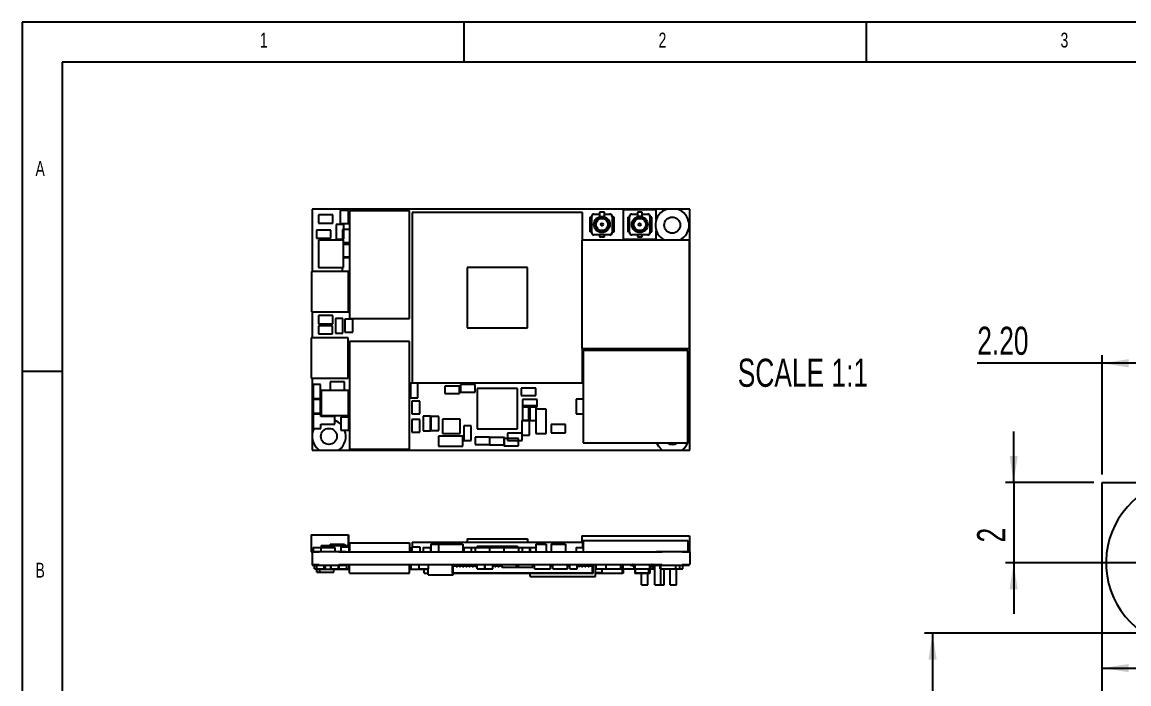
# Model space of a CAD drawing. Extents: x 5 to 415, y 3 to 292.
# Drawn here: x 5 to 142.7, y 209.6 to 292 of the extents above; entities that cross this region are included whole.
import ezdxf
from ezdxf.enums import TextEntityAlignment as Align

# ---------------------------------------------------------------- set-up
doc = ezdxf.new("R2010")
doc.units = 0
doc.layers.get('0').update_dxf_attribs({"linetype": 'CONTINUOUS'})
doc.dimstyles.new('SLDDIMSTYLE0', dxfattribs={"dimtxt": 3.5, "dimasz": 3.302, "dimexe": 0, "dimexo": 0.0625, "dimgap": 0.875, "dimtad": 1, "dimlfac": 0.2, "dimrnd": 1e-09, "dimzin": 4, "dimsah": 1, "dimcen": 0.09, "dimazin": 3, "dimtol": 1, "dimtp": 0.025, "dimtm": 0.025, "dimtfac": 1, "dimtofl": 0, "dimtmove": 0, "dimatfit": 3})
doc.dimstyles.new('SLDDIMSTYLE3', dxfattribs={"dimtxt": 3.5, "dimasz": 3.302, "dimexe": 0, "dimexo": 0.0625, "dimgap": 0.875, "dimtad": 1, "dimlfac": 0.2, "dimrnd": 1e-09, "dimzin": 12, "dimsah": 1, "dimcen": 0.09, "dimazin": 3, "dimtfac": 1, "dimtofl": 0, "dimtmove": 0, "dimatfit": 3})
doc.dimstyles.new('SLDDIMSTYLE4', dxfattribs={"dimtxt": 3.5, "dimasz": 3.302, "dimexe": 0, "dimexo": 0.0625, "dimgap": 0.875, "dimtad": 1, "dimlfac": 0.2, "dimrnd": 1e-09, "dimzin": 4, "dimsah": 1, "dimcen": 0.09, "dimazin": 3, "dimtfac": 1, "dimtofl": 0, "dimtmove": 0, "dimatfit": 3})
doc.dimstyles.new('SLDDIMSTYLE5', dxfattribs={"dimtxt": 3.5, "dimasz": 3.302, "dimexe": 0, "dimexo": 0.0625, "dimgap": 0.875, "dimtad": 1, "dimlfac": 0.2, "dimrnd": 1e-09, "dimzin": 12, "dimsah": 1, "dimcen": 0.09, "dimazin": 3, "dimtfac": 1, "dimtmove": 0, "dimatfit": 3})

# ---------------------------------------------------------------- blocks, each defined once
blk = doc.blocks.new('_D')
at = {"color": 7, "linetype": 'CONTINUOUS'}
for p, q in [((180.07, 215.93), (117.25, 215.93)), ((118.25, 215.93), (118.25, 108.43)), ((198.78, 108.43), (117.25, 108.43))]:
    blk.add_line(p, q, dxfattribs=at)
for points in [[(118.25, 215.93), (117.74, 212.63), (118.76, 212.63)], [(118.25, 108.43), (118.76, 111.74), (117.74, 111.74)]]:
    blk.add_solid(points, dxfattribs=at)
at = {"color": 7, "linetype": 'CONTINUOUS', "width": 0.7}
for s, height, p in [('0.025', 1.75, (115.53, 166.02, 0.5)), ('0.025', 1.75, (117.79, 166.02, 0.5)), ('+', 1.75, (115.53, 164.61, 0.5)), ('-', 1.75, (117.79, 164.93, 0.5)), ('21.500', 3.5, (118.25, 149.09, 0.5))]:
    blk.add_text(s, height=height, rotation=90, dxfattribs=at).set_placement(p, align=Align.BOTTOM_LEFT)
blk = doc.blocks.new('_D_5')
at = {"color": 7, "linetype": 'CONTINUOUS'}
blk.add_line((139.33, 211.57), (374.33, 211.57), dxfattribs=at)
for points in [[(139.33, 211.57), (142.63, 211.07), (142.63, 212.08)], [(374.33, 211.57), (371.03, 212.08), (371.03, 211.07)]]:
    blk.add_solid(points, dxfattribs=at)
at = {"color": 7, "linetype": 'CONTINUOUS', "width": 0.7}
blk.add_text('47', height=3.5, dxfattribs=at).set_placement((257.67, 211.57, 185.32), align=Align.BOTTOM_LEFT)
blk = doc.blocks.new('_D_7')
at = {"color": 7, "linetype": 'CONTINUOUS'}
for p, q in [((139.33, 249.53), (123.81, 249.53)), ((139.33, 235.68), (139.33, 250.53)), ((150.33, 249.53), (139.33, 249.53)), ((150.33, 225.68), (150.33, 250.53))]:
    blk.add_line(p, q, dxfattribs=at)
for points in [[(139.33, 249.53), (142.63, 249.02), (142.63, 250.04)], [(150.33, 249.53), (147.03, 250.04), (147.03, 249.02)]]:
    blk.add_solid(points, dxfattribs=at)
at = {"color": 7, "linetype": 'CONTINUOUS', "width": 0.7}
blk.add_text('2.20', height=3.5, dxfattribs=at).set_placement((123.81, 249.53, 186.32), align=Align.BOTTOM_LEFT)
blk = doc.blocks.new('_D_8')
at = {"color": 7, "linetype": 'CONTINUOUS'}
for p, q in [((128.34, 234.68), (128.34, 241.03)), ((138.33, 234.68), (127.34, 234.68)), ((128.34, 234.68), (128.34, 224.68)), ((149.33, 224.68), (127.34, 224.68)), ((128.34, 224.68), (128.34, 218.33))]:
    blk.add_line(p, q, dxfattribs=at)
for points in [[(128.34, 234.68), (128.84, 237.99), (127.83, 237.99)], [(128.34, 224.68), (127.83, 221.38), (128.84, 221.38)]]:
    blk.add_solid(points, dxfattribs=at)
at = {"color": 7, "linetype": 'CONTINUOUS', "width": 0.7}
blk.add_text('2', height=3.5, rotation=90, dxfattribs=at).set_placement((128.34, 227.22, 186.32), align=Align.BOTTOM_LEFT)

msp = doc.modelspace()

# ---------------------------------------------------------------- linework, layer by layer
at = {"color": 7, "linetype": 'CONTINUOUS'}
for p, q in [((415, 292), (5, 292)), ((5, 292), (5, 5)), ((60, 287), (60, 292)), ((110, 292), (110, 287)), ((410, 287), (10, 287)), ((10, 287), (10, 10)), ((41.065, 268.723), (41.065, 260.942)), ((85.225, 268.723), (41.065, 268.723)), ((45.579, 268.529), (44.579, 268.529)), ((44.579, 268.529), (44.579, 266.929)), ((45.579, 266.929), (45.579, 268.529)), ((45.705, 268.506), (45.705, 255.106)), ((53.205, 268.506), (45.705, 268.506)), ((53.205, 255.106), (53.205, 268.506)), ((83.881, 268.625), (79.781, 268.625)), ((79.781, 268.625), (79.781, 264.975)), ((83.881, 267.41), (83.881, 268.625)), ((86.506, 268.723), (85.225, 268.723)), ((88.065, 268.723), (86.506, 268.723)), ((88.065, 238.723), (88.065, 268.723)), ((41.871, 267.989), (41.871, 266.973)), ((43.649, 267.989), (41.871, 267.989)), ((43.649, 266.973), (43.649, 267.989)), ((53.496, 268.314), (53.496, 247.096)), ((74.714, 268.314), (53.496, 268.314)), ((74.714, 264.845), (74.714, 268.314)), ((75.624, 267.707), (75.624, 265.907)), ((75.624, 267.707), (75.824, 267.707)), ((75.824, 265.807), (75.824, 267.807)), ((75.854, 267.807), (75.824, 267.807)), ((75.854, 265.807), (75.854, 267.807)), ((76.124, 268.107), (76.824, 268.107)), ((76.124, 268.077), (76.124, 268.107)), ((76.824, 268.357), (76.824, 267.761)), ((77.424, 268.357), (76.824, 268.357)), ((77.424, 267.761), (77.424, 268.357)), ((77.424, 268.107), (78.124, 268.107)), ((78.124, 268.077), (78.124, 268.107)), ((78.394, 267.807), (78.394, 265.807)), ((78.394, 267.807), (78.424, 267.807)), ((78.424, 267.807), (78.424, 265.807)), ((78.624, 267.707), (78.424, 267.707)), ((78.624, 265.907), (78.624, 267.707)), ((80.331, 267.7), (80.331, 265.9)), ((80.331, 267.7), (80.531, 267.7)), ((80.531, 265.8), (80.531, 267.8)), ((80.561, 267.8), (80.531, 267.8)), ((80.561, 265.8), (80.561, 267.8)), ((80.831, 268.1), (81.531, 268.1)), ((80.831, 268.07), (80.831, 268.1)), ((81.531, 268.35), (81.531, 267.754)), ((82.131, 268.35), (81.531, 268.35)), ((82.131, 267.754), (82.131, 268.35)), ((82.131, 268.1), (82.831, 268.1)), ((82.831, 268.07), (82.831, 268.1)), ((83.101, 267.8), (83.101, 265.8)), ((83.101, 267.8), (83.131, 267.8)), ((83.131, 267.8), (83.131, 265.8)), ((83.331, 267.7), (83.131, 267.7)), ((83.331, 265.9), (83.331, 267.7)), ((43.384, 266.113), (41.606, 266.113)), ((41.606, 266.113), (41.606, 265.097)), ((41.871, 266.973), (43.649, 266.973)), ((43.384, 265.097), (43.384, 266.113)), ((45.006, 266.805), (44.076, 266.805)), ((44.076, 266.805), (44.076, 264.975)), ((44.579, 266.929), (45.579, 266.929)), ((45.705, 266.198), (44.846, 266.198)), ((44.846, 266.198), (44.846, 264.866)), ((45.006, 264.975), (45.006, 266.805)), ((75.824, 265.907), (75.624, 265.907)), ((75.854, 265.807), (75.824, 265.807)), ((78.424, 265.807), (78.394, 265.807)), ((78.424, 265.907), (78.624, 265.907)), ((80.531, 265.9), (80.331, 265.9)), ((80.561, 265.8), (80.531, 265.8)), ((83.131, 265.8), (83.101, 265.8)), ((83.131, 265.9), (83.331, 265.9)), ((83.881, 264.975), (83.881, 266.035)), ((41.606, 265.097), (43.384, 265.097)), ((44.959, 264.866), (41.859, 264.866)), ((41.859, 264.866), (41.859, 261.456)), ((44.076, 264.975), (45.006, 264.975)), ((44.959, 261.456), (44.959, 264.866)), ((45.705, 264.521), (44.959, 264.521)), ((44.959, 264.368), (45.705, 264.368)), ((74.62, 264.845), (74.62, 251.345)), ((88.02, 264.845), (74.62, 264.845)), ((78.124, 265.537), (76.124, 265.537)), ((76.124, 265.537), (76.124, 265.507)), ((78.124, 265.507), (76.124, 265.507)), ((76.824, 265.507), (76.824, 265.257)), ((76.824, 265.257), (77.424, 265.257)), ((77.424, 265.257), (77.424, 265.507)), ((78.124, 265.537), (78.124, 265.507)), ((79.781, 264.975), (83.881, 264.975)), ((82.831, 265.53), (80.831, 265.53)), ((80.831, 265.53), (80.831, 265.5)), ((82.831, 265.5), (80.831, 265.5)), ((81.531, 265.5), (81.531, 265.25)), ((81.531, 265.25), (82.131, 265.25)), ((82.131, 265.25), (82.131, 265.5)), ((82.831, 265.53), (82.831, 265.5)), ((88.02, 251.345), (88.02, 264.845)), ((45.705, 262.756), (44.959, 262.756)), ((44.959, 262.691), (45.705, 262.691)), ((41.012, 260.942), (41.012, 255.942)), ((45.612, 260.942), (41.012, 260.942)), ((41.859, 261.456), (44.959, 261.456)), ((44.83, 261.456), (44.83, 260.942)), ((45.612, 255.942), (45.612, 260.942)), ((45.612, 260.926), (45.705, 260.926)), ((60.355, 261.455), (60.355, 253.955)), ((67.855, 261.455), (60.355, 261.455)), ((67.855, 253.955), (67.855, 261.455)), ((41.012, 255.942), (45.612, 255.942)), ((41.065, 255.942), (41.065, 252.686)), ((41.851, 255.454), (41.851, 254.438)), ((43.629, 255.454), (41.851, 255.454)), ((43.629, 254.438), (43.629, 255.454)), ((44.9, 255.093), (43.97, 255.093)), ((43.97, 255.093), (43.97, 253.263)), ((44.9, 253.263), (44.9, 255.093)), ((45.124, 255.001), (45.124, 253.401)), ((46.124, 255.001), (45.124, 255.001)), ((45.705, 255.106), (53.205, 255.106)), ((46.124, 253.401), (46.124, 255.001)), ((41.847, 254.208), (41.847, 253.192)), ((43.625, 254.208), (41.847, 254.208)), ((41.851, 254.438), (43.629, 254.438)), ((43.625, 253.192), (43.625, 254.208)), ((45.124, 253.401), (46.124, 253.401)), ((60.355, 253.955), (67.855, 253.955)), ((40.963, 252.686), (40.963, 247.686)), ((45.563, 252.686), (40.963, 252.686)), ((41.847, 253.192), (43.625, 253.192)), ((43.97, 253.263), (44.9, 253.263)), ((45.563, 247.686), (45.563, 252.686)), ((53.205, 252.25), (45.705, 252.25)), ((45.705, 252.25), (45.705, 238.85)), ((53.205, 238.85), (53.205, 252.25)), ((74.62, 251.345), (88.02, 251.345)), ((74.714, 247.096), (74.714, 251.345)), ((74.799, 251.127), (74.799, 239.627)), ((87.799, 251.127), (74.799, 251.127)), ((87.799, 239.627), (87.799, 251.127)), ((10, 248.5), (5, 248.5)), ((40.963, 247.686), (45.563, 247.686)), ((41.065, 247.686), (41.065, 240.423)), ((41.2, 246.882), (41.2, 245.052)), ((42.13, 246.882), (41.2, 246.882)), ((42.13, 245.052), (42.13, 246.882)), ((45.115, 247.206), (43.337, 247.206)), ((43.337, 247.206), (43.337, 246.19)), ((45.115, 246.19), (45.115, 247.206)), ((54.222, 247.034), (53.292, 247.034)), ((53.292, 247.034), (53.292, 245.204)), ((53.496, 247.096), (74.714, 247.096)), ((54.222, 245.204), (54.222, 247.034)), ((59.418, 246.689), (57.588, 246.689)), ((57.588, 246.689), (57.588, 245.759)), ((59.418, 245.759), (59.418, 246.689)), ((59.512, 246.879), (59.512, 245.949)), ((61.342, 246.879), (59.512, 246.879)), ((61.342, 245.949), (61.342, 246.879)), ((67.087, 246.442), (67.087, 245.512)), ((68.917, 246.442), (67.087, 246.442)), ((68.917, 245.512), (68.917, 246.442)), ((41.194, 245.082), (41.194, 243.252)), ((42.124, 245.082), (41.194, 245.082)), ((41.2, 245.052), (42.13, 245.052)), ((42.124, 243.252), (42.124, 245.082)), ((45.596, 246.127), (42.196, 246.127)), ((42.196, 246.127), (42.196, 243.027)), ((43.337, 246.19), (45.115, 246.19)), ((45.596, 243.027), (45.596, 246.127)), ((53.292, 245.204), (54.222, 245.204)), ((57.588, 245.759), (59.418, 245.759)), ((59.512, 245.949), (61.342, 245.949)), ((66.607, 246.379), (61.607, 246.379)), ((61.607, 246.379), (61.607, 241.379)), ((66.607, 241.379), (66.607, 246.379)), ((67.087, 245.512), (68.917, 245.512)), ((53.458, 244.829), (53.458, 243.229)), ((54.458, 244.829), (53.458, 244.829)), ((54.458, 243.229), (54.458, 244.829)), ((67.249, 244.243), (67.249, 242.413)), ((68.179, 244.243), (67.249, 244.243)), ((69.085, 245.014), (67.255, 245.014)), ((67.255, 245.014), (67.255, 244.084)), ((67.255, 244.084), (69.085, 244.084)), ((67.995, 244.246), (67.995, 242.416)), ((68.925, 244.246), (67.995, 244.246)), ((68.179, 242.413), (68.179, 244.243)), ((68.904, 243.824), (68.904, 240.776)), ((70.174, 243.824), (68.904, 243.824)), ((68.925, 243.824), (68.925, 244.246)), ((69.085, 244.084), (69.085, 245.014)), ((70.174, 240.776), (70.174, 243.824)), ((73.905, 245.043), (73.905, 243.213)), ((74.799, 245.043), (73.905, 245.043)), ((41.194, 243.252), (42.124, 243.252)), ((42.136, 243.255), (41.206, 243.255)), ((41.206, 243.255), (41.206, 241.425)), ((42.136, 242.89), (42.136, 243.255)), ((43.903, 242.89), (42.136, 242.89)), ((42.196, 243.027), (45.596, 243.027)), ((43.903, 241.96), (43.903, 242.89)), ((44.655, 242.812), (44.655, 241.212)), ((45.655, 242.812), (44.655, 242.812)), ((45.655, 241.212), (45.655, 242.812)), ((53.458, 243.229), (54.458, 243.229)), ((53.46, 242.53), (53.46, 240.93)), ((54.46, 242.53), (53.46, 242.53)), ((54.46, 240.93), (54.46, 242.53)), ((54.882, 242.935), (54.882, 241.105)), ((55.812, 242.935), (54.882, 242.935)), ((55.812, 241.105), (55.812, 242.935)), ((56.854, 242.916), (55.838, 242.916)), ((55.838, 242.916), (55.838, 241.138)), ((56.854, 241.138), (56.854, 242.916)), ((57.284, 242.578), (57.284, 240.778)), ((59.484, 242.578), (57.284, 242.578)), ((59.484, 240.778), (59.484, 242.578)), ((68.093, 242.391), (67.163, 242.391)), ((67.163, 242.391), (67.163, 240.561)), ((67.249, 242.413), (68.179, 242.413)), ((67.995, 242.416), (68.904, 242.416)), ((68.093, 240.561), (68.093, 242.391)), ((73.905, 243.213), (74.799, 243.213)), ((41.206, 241.425), (42.136, 241.425)), ((42.136, 241.96), (43.903, 241.96)), ((42.136, 241.425), (42.136, 241.96)), ((44.655, 241.212), (45.655, 241.212)), ((53.46, 240.93), (54.46, 240.93)), ((54.882, 241.105), (55.812, 241.105)), ((55.838, 241.138), (56.854, 241.138)), ((60.867, 241.756), (59.937, 241.756)), ((59.937, 241.756), (59.937, 239.926)), ((60.867, 239.926), (60.867, 241.756)), ((61.607, 241.379), (66.607, 241.379)), ((70.795, 241.892), (70.795, 240.876)), ((72.573, 241.892), (70.795, 241.892)), ((72.573, 240.876), (72.573, 241.892)), ((41.065, 240.423), (41.065, 238.723)), ((59.835, 240.457), (56.787, 240.457)), ((56.787, 240.457), (56.787, 239.187)), ((57.284, 240.778), (59.484, 240.778)), ((59.835, 239.187), (59.835, 240.457)), ((59.937, 239.926), (60.867, 239.926)), ((63.194, 240.338), (61.364, 240.338)), ((61.364, 240.338), (61.364, 239.408)), ((64.982, 240.293), (63.152, 240.293)), ((63.152, 240.293), (63.152, 239.363)), ((63.194, 239.408), (63.194, 240.338)), ((64.931, 240.166), (64.931, 239.236)), ((66.761, 240.166), (64.931, 240.166)), ((64.982, 239.363), (64.982, 240.293)), ((67.198, 240.835), (65.368, 240.835)), ((65.368, 240.835), (65.368, 239.905)), ((65.368, 239.905), (67.198, 239.905)), ((66.761, 239.236), (66.761, 240.166)), ((67.163, 240.561), (68.093, 240.561)), ((67.198, 239.905), (67.198, 240.835)), ((68.904, 240.776), (70.174, 240.776)), ((70.795, 240.876), (72.573, 240.876)), ((74.799, 239.627), (87.799, 239.627)), ((41.065, 238.723), (41.932, 238.723)), ((41.932, 238.723), (44.398, 238.723)), ((44.398, 238.723), (84.632, 238.723)), ((45.705, 238.85), (53.205, 238.85)), ((56.787, 239.187), (59.835, 239.187)), ((61.364, 239.408), (63.194, 239.408)), ((63.152, 239.363), (64.982, 239.363)), ((64.931, 239.236), (66.761, 239.236)), ((84.632, 238.723), (87.098, 238.723)), ((87.098, 238.723), (88.065, 238.723)), ((139.329, 84.683), (139.329, 234.683)), ((139.329, 234.683), (147.128, 234.683)), ((40.963, 228.153), (45.563, 228.153)), ((40.963, 228.153), (40.963, 226.053)), ((45.563, 228.153), (45.563, 226.853)), ((45.563, 228.153), (45.612, 228.153)), ((45.612, 228.153), (45.612, 226.653)), ((45.705, 227.153), (53.205, 227.153)), ((45.705, 227.153), (45.705, 226.053)), ((53.205, 227.153), (53.205, 226.053)), ((53.496, 227.253), (53.496, 226.653)), ((53.496, 227.253), (74.714, 227.253)), ((60.355, 227.653), (60.355, 227.253)), ((60.355, 227.653), (67.855, 227.653)), ((67.855, 227.653), (67.855, 227.253)), ((74.62, 228.053), (74.62, 227.253)), ((74.62, 228.053), (88.02, 228.053)), ((74.714, 227.253), (74.714, 226.603)), ((74.799, 227.453), (74.799, 226.053)), ((74.799, 227.453), (87.799, 227.453)), ((87.799, 227.453), (87.799, 226.103)), ((88.02, 228.053), (88.02, 226.053)), ((40.963, 226.053), (41.065, 226.053)), ((41.065, 226.103), (41.065, 226.053)), ((41.065, 226.103), (41.932, 226.103)), ((41.065, 226.053), (41.932, 226.053)), ((41.065, 226.053), (41.065, 224.478)), ((41.194, 226.603), (41.206, 226.603)), ((41.194, 226.603), (41.194, 226.103)), ((41.206, 226.603), (41.206, 226.103)), ((41.206, 226.603), (42.136, 226.603)), ((41.932, 226.053), (41.932, 226.103)), ((41.932, 226.103), (44.398, 226.103)), ((42.136, 226.603), (42.136, 226.103)), ((42.136, 226.603), (43.903, 226.603)), ((42.196, 226.853), (42.196, 226.603)), ((42.196, 226.853), (45.596, 226.853)), ((43.337, 227.003), (43.337, 226.853)), ((43.337, 227.003), (45.115, 227.003)), ((43.903, 226.603), (43.903, 226.103)), ((44.398, 226.053), (44.398, 226.103)), ((44.398, 226.103), (45.265, 226.103)), ((44.398, 226.053), (84.632, 226.053)), ((44.655, 226.653), (45.655, 226.653)), ((44.655, 226.653), (44.655, 226.103)), ((45.115, 227.003), (45.115, 226.853)), ((45.265, 226.053), (45.265, 226.103)), ((45.596, 226.853), (45.596, 226.653)), ((45.655, 226.653), (45.705, 226.653)), ((45.655, 226.653), (45.655, 226.053)), ((53.292, 226.603), (53.292, 226.053)), ((53.292, 226.603), (53.458, 226.603)), ((53.458, 226.653), (53.46, 226.653)), ((53.458, 226.653), (53.458, 226.053)), ((53.46, 226.653), (53.46, 226.053)), ((53.46, 226.653), (54.46, 226.653)), ((54.46, 226.653), (54.46, 226.053)), ((54.882, 226.603), (55.812, 226.603)), ((54.882, 226.603), (54.882, 226.053)), ((55.812, 226.603), (55.812, 226.053)), ((55.838, 227.003), (56.787, 227.003)), ((55.838, 227.003), (55.838, 226.053)), ((56.787, 227.003), (56.787, 226.053)), ((56.787, 227.003), (59.835, 227.003)), ((57.284, 227.053), (59.484, 227.053)), ((57.284, 227.053), (57.284, 227.003)), ((59.484, 227.053), (59.484, 227.003)), ((59.835, 227.003), (59.835, 226.053)), ((59.835, 226.603), (59.937, 226.603)), ((59.937, 226.603), (60.867, 226.603)), ((59.937, 226.603), (59.937, 226.053)), ((60.867, 226.603), (61.342, 226.603)), ((60.867, 226.603), (60.867, 226.053)), ((61.342, 226.603), (61.342, 226.053)), ((61.364, 226.603), (61.364, 226.053)), ((61.364, 226.603), (63.152, 226.603)), ((61.607, 226.773), (61.607, 226.603)), ((61.607, 226.773), (66.607, 226.773)), ((63.152, 226.603), (63.152, 226.053)), ((63.152, 226.603), (64.931, 226.603)), ((64.931, 226.603), (66.761, 226.603)), ((64.931, 226.603), (64.931, 226.053)), ((66.607, 226.773), (66.607, 226.603)), ((66.761, 226.603), (66.761, 226.053)), ((66.761, 226.603), (67.198, 226.603)), ((67.198, 226.603), (68.093, 226.603)), ((67.198, 226.603), (67.198, 226.053)), ((68.093, 226.603), (68.093, 226.053)), ((68.093, 226.603), (68.179, 226.603)), ((68.179, 226.603), (68.179, 226.053)), ((68.179, 226.603), (68.904, 226.603)), ((68.904, 227.003), (70.174, 227.003)), ((68.904, 227.003), (68.904, 226.053)), ((70.174, 227.003), (70.174, 226.053)), ((70.795, 227.003), (72.573, 227.003)), ((70.795, 227.003), (70.795, 226.053)), ((72.573, 227.003), (72.573, 226.053)), ((73.905, 226.603), (73.905, 226.053)), ((73.905, 226.603), (74.799, 226.603)), ((83.922, 226.103), (84.632, 226.103)), ((84.632, 226.053), (84.632, 226.103)), ((84.632, 226.103), (87.098, 226.103)), ((87.098, 226.053), (87.098, 226.103)), ((87.098, 226.103), (87.965, 226.103)), ((87.098, 226.053), (88.065, 226.053)), ((87.965, 226.053), (87.965, 226.103)), ((88.065, 226.053), (88.065, 224.478)), ((41.065, 224.478), (41.065, 224.403)), ((41.065, 224.478), (41.932, 224.478)), ((41.065, 224.403), (41.932, 224.403)), ((41.365, 223.928), (41.365, 224.403)), ((41.64, 223.528), (41.64, 224.403)), ((41.647, 223.928), (41.647, 224.403)), ((41.932, 224.403), (41.932, 224.478)), ((41.932, 224.403), (44.398, 224.403)), ((42.577, 223.928), (42.577, 224.403)), ((42.748, 223.878), (42.748, 224.403)), ((43.4, 223.928), (43.4, 224.403)), ((43.417, 223.928), (43.417, 224.403)), ((43.422, 223.928), (43.422, 224.403)), ((44.352, 223.928), (44.352, 224.403)), ((44.398, 224.403), (44.398, 224.478)), ((44.398, 224.478), (84.632, 224.478)), ((44.398, 224.403), (45.265, 224.403)), ((44.454, 223.928), (44.454, 224.403)), ((45.265, 224.403), (45.265, 224.478)), ((45.384, 223.928), (45.384, 224.478)), ((45.68, 223.928), (45.68, 224.478)), ((45.705, 223.378), (45.705, 224.478)), ((53.205, 223.378), (53.205, 224.478)), ((53.221, 223.878), (53.221, 224.478)), ((53.254, 223.878), (53.254, 224.478)), ((53.396, 223.878), (53.396, 224.478)), ((54.396, 223.878), (54.396, 224.478)), ((55.534, 223.928), (55.534, 224.478)), ((58.505, 224.428), (58.505, 223.388)), ((58.505, 224.428), (58.525, 224.428)), ((58.525, 224.328), (58.525, 224.428)), ((58.525, 224.428), (58.99, 224.428)), ((58.619, 224.428), (58.619, 224.478)), ((58.99, 224.378), (58.99, 224.478)), ((59.14, 224.478), (59.14, 224.378)), ((59.14, 224.428), (59.39, 224.428)), ((59.348, 224.428), (59.348, 224.478)), ((59.39, 224.378), (59.39, 224.478)), ((59.54, 224.478), (59.54, 224.378)), ((59.54, 224.428), (59.79, 224.428)), ((59.79, 224.378), (59.79, 224.478)), ((59.94, 224.478), (59.94, 224.378)), ((59.94, 224.428), (60.19, 224.428)), ((60.19, 224.378), (60.19, 224.478)), ((60.34, 224.478), (60.34, 224.378)), ((60.34, 224.428), (60.59, 224.428)), ((60.59, 224.378), (60.59, 224.478)), ((60.74, 224.478), (60.74, 224.378)), ((60.74, 224.428), (60.99, 224.428)), ((60.99, 224.378), (60.99, 224.478)), ((61.14, 224.478), (61.14, 224.378)), ((61.14, 224.428), (61.39, 224.428)), ((61.178, 224.428), (61.178, 224.478)), ((61.39, 224.378), (61.39, 224.478)), ((61.54, 224.478), (61.54, 224.378)), ((61.54, 224.428), (61.616, 224.428)), ((61.616, 223.928), (61.616, 224.478)), ((62.546, 223.928), (62.546, 224.478)), ((62.546, 224.428), (62.59, 224.428)), ((62.59, 224.378), (62.59, 224.478)), ((62.603, 223.928), (62.603, 224.478)), ((63.533, 223.928), (63.533, 224.478)), ((63.54, 224.478), (63.54, 224.378)), ((63.54, 224.428), (63.79, 224.428)), ((63.79, 224.378), (63.79, 224.478)), ((63.94, 224.478), (63.94, 224.378)), ((63.94, 224.428), (64.19, 224.428)), ((64.19, 224.378), (64.19, 224.478)), ((64.34, 224.478), (64.34, 224.378)), ((64.34, 224.428), (64.59, 224.428)), ((64.471, 224.428), (64.471, 224.478)), ((64.59, 224.378), (64.59, 224.478)), ((64.725, 224.128), (64.725, 224.478)), ((66.503, 224.128), (66.503, 224.478)), ((66.733, 224.128), (66.733, 224.478)), ((68.511, 224.128), (68.511, 224.478)), ((68.511, 224.428), (68.59, 224.428)), ((68.59, 224.378), (68.59, 224.478)), ((68.732, 223.928), (68.732, 224.478)), ((70.732, 223.928), (70.732, 224.478)), ((70.74, 224.478), (70.74, 224.378)), ((70.74, 224.428), (70.99, 224.428)), ((70.99, 224.378), (70.99, 224.478)), ((71.006, 223.928), (71.006, 224.478)), ((72.836, 223.928), (72.836, 224.478)), ((72.836, 224.428), (72.99, 224.428)), ((72.99, 224.378), (72.99, 224.478)), ((73.112, 223.928), (73.112, 224.478)), ((74.042, 223.928), (74.042, 224.478)), ((74.042, 224.428), (74.19, 224.428)), ((74.19, 224.378), (74.19, 224.478)), ((74.34, 224.478), (74.34, 224.378)), ((74.34, 224.428), (74.59, 224.428)), ((74.59, 224.378), (74.59, 224.478)), ((74.74, 224.478), (74.74, 224.378)), ((74.74, 224.428), (74.99, 224.428)), ((74.99, 224.378), (74.99, 224.478)), ((75.14, 224.478), (75.14, 224.378)), ((75.14, 224.428), (75.39, 224.428)), ((75.39, 224.378), (75.39, 224.478)), ((75.54, 224.478), (75.54, 224.378)), ((75.54, 224.428), (76.005, 224.428)), ((76.005, 224.428), (76.025, 224.428)), ((76.005, 224.428), (76.005, 224.328)), ((76.025, 223.388), (76.025, 224.428)), ((76.306, 222.978), (76.306, 224.478)), ((76.401, 223.928), (76.401, 224.478)), ((77.646, 223.928), (77.646, 224.478)), ((79.476, 223.928), (79.476, 224.478)), ((79.542, 223.928), (79.542, 224.478)), ((79.745, 223.928), (79.745, 224.478)), ((80.651, 224.478), (80.651, 224.378)), ((81.126, 224.328), (81.126, 224.478)), ((81.168, 224.328), (81.168, 224.478)), ((81.268, 223.928), (81.268, 224.478)), ((83.098, 223.928), (83.098, 224.478)), ((83.621, 224.478), (83.621, 224.378)), ((83.658, 223.928), (83.658, 224.478)), ((83.686, 221.938), (83.686, 224.478)), ((83.765, 224.478), (83.765, 224.403)), ((83.765, 224.403), (84.632, 224.403)), ((84.367, 223.928), (84.367, 224.403)), ((84.468, 223.928), (84.468, 224.403)), ((84.632, 224.403), (84.632, 224.478)), ((84.632, 224.403), (87.098, 224.403)), ((86.298, 223.928), (86.298, 224.403)), ((86.816, 223.928), (86.816, 224.403)), ((87.098, 224.478), (88.065, 224.478)), ((87.098, 224.403), (87.098, 224.478)), ((87.098, 224.403), (87.965, 224.403)), ((87.197, 223.928), (87.197, 224.403)), ((87.965, 224.403), (87.965, 224.478)), ((41.365, 223.928), (41.64, 223.928)), ((41.64, 223.528), (42.013, 223.528)), ((41.647, 223.928), (42.577, 223.928)), ((41.748, 223.878), (41.748, 223.928)), ((41.748, 223.878), (42.748, 223.878)), ((42.013, 223.528), (42.013, 223.878)), ((42.013, 223.528), (43.791, 223.528)), ((42.748, 223.878), (43.67, 223.878)), ((43.4, 223.928), (43.417, 223.928)), ((43.417, 223.928), (43.422, 223.928)), ((43.422, 223.928), (44.352, 223.928)), ((43.67, 223.878), (43.67, 223.928)), ((43.791, 223.528), (43.791, 223.928)), ((43.791, 223.878), (44.769, 223.878)), ((44.352, 223.928), (44.454, 223.928)), ((44.454, 223.928), (45.384, 223.928)), ((44.769, 223.878), (44.769, 223.928)), ((44.769, 223.878), (45.542, 223.878)), ((45.384, 223.928), (45.68, 223.928)), ((45.542, 223.878), (45.542, 223.928)), ((45.705, 223.378), (53.205, 223.378)), ((53.221, 223.878), (53.254, 223.878)), ((53.254, 223.878), (53.396, 223.878)), ((53.396, 223.878), (54.396, 223.878)), ((54.396, 223.928), (55.534, 223.928)), ((54.396, 223.878), (54.457, 223.878)), ((54.457, 223.878), (54.457, 223.928)), ((54.457, 223.878), (55.498, 223.878)), ((55, 223.378), (55, 223.878)), ((55, 223.378), (55.498, 223.378)), ((55.498, 223.183), (55.498, 223.928)), ((55.498, 223.183), (58.619, 223.183)), ((58.555, 223.338), (58.505, 223.388)), ((58.525, 224.328), (58.605, 224.328)), ((58.605, 223.388), (58.555, 223.338)), ((75.975, 223.338), (58.555, 223.338)), ((58.605, 223.388), (58.605, 224.328)), ((58.605, 224.328), (58.99, 224.328)), ((75.925, 223.388), (58.605, 223.388)), ((58.619, 223.183), (58.619, 223.338)), ((58.99, 224.378), (59.14, 224.378)), ((58.99, 224.352), (58.99, 224.378)), ((58.99, 224.352), (59.14, 224.352)), ((58.99, 224.307), (58.99, 224.352)), ((59.14, 224.307), (58.99, 224.307)), ((58.99, 224.228), (58.99, 224.307)), ((58.99, 224.228), (59.14, 224.228)), ((59.14, 224.378), (59.14, 224.352)), ((59.14, 224.352), (59.14, 224.307)), ((59.14, 224.328), (59.39, 224.328)), ((59.14, 224.307), (59.14, 224.228)), ((59.39, 224.378), (59.54, 224.378)), ((59.39, 224.352), (59.39, 224.378)), ((59.39, 224.352), (59.54, 224.352)), ((59.39, 224.307), (59.39, 224.352)), ((59.54, 224.307), (59.39, 224.307)), ((59.39, 224.228), (59.39, 224.307)), ((59.39, 224.228), (59.54, 224.228)), ((59.54, 224.378), (59.54, 224.352)), ((59.54, 224.352), (59.54, 224.307)), ((59.54, 224.328), (59.79, 224.328)), ((59.54, 224.307), (59.54, 224.228)), ((59.79, 224.378), (59.94, 224.378)), ((59.79, 224.352), (59.79, 224.378)), ((59.79, 224.352), (59.94, 224.352)), ((59.79, 224.307), (59.79, 224.352)), ((59.94, 224.307), (59.79, 224.307)), ((59.79, 224.228), (59.79, 224.307)), ((59.79, 224.228), (59.94, 224.228)), ((59.94, 224.378), (59.94, 224.352)), ((59.94, 224.352), (59.94, 224.307)), ((59.94, 224.328), (60.19, 224.328)), ((59.94, 224.307), (59.94, 224.228)), ((60.19, 224.378), (60.34, 224.378)), ((60.19, 224.352), (60.19, 224.378)), ((60.19, 224.352), (60.34, 224.352)), ((60.19, 224.307), (60.19, 224.352)), ((60.34, 224.307), (60.19, 224.307)), ((60.19, 224.228), (60.19, 224.307)), ((60.19, 224.228), (60.34, 224.228)), ((60.34, 224.378), (60.34, 224.352)), ((60.34, 224.352), (60.34, 224.307)), ((60.34, 224.328), (60.59, 224.328)), ((60.34, 224.307), (60.34, 224.228)), ((60.59, 224.378), (60.74, 224.378)), ((60.59, 224.352), (60.59, 224.378)), ((60.59, 224.352), (60.74, 224.352)), ((60.59, 224.307), (60.59, 224.352)), ((60.74, 224.307), (60.59, 224.307)), ((60.59, 224.228), (60.59, 224.307)), ((60.59, 224.228), (60.74, 224.228)), ((60.74, 224.378), (60.74, 224.352)), ((60.74, 224.352), (60.74, 224.307)), ((60.74, 224.328), (60.99, 224.328)), ((60.74, 224.307), (60.74, 224.228)), ((60.99, 224.378), (61.14, 224.378)), ((60.99, 224.352), (60.99, 224.378)), ((60.99, 224.352), (61.14, 224.352)), ((60.99, 224.307), (60.99, 224.352)), ((61.14, 224.307), (60.99, 224.307)), ((60.99, 224.228), (60.99, 224.307)), ((60.99, 224.228), (61.14, 224.228)), ((61.14, 224.378), (61.14, 224.352)), ((61.14, 224.352), (61.14, 224.307)), ((61.14, 224.328), (61.39, 224.328)), ((61.14, 224.307), (61.14, 224.228)), ((61.39, 224.378), (61.54, 224.378)), ((61.39, 224.352), (61.39, 224.378)), ((61.39, 224.352), (61.54, 224.352)), ((61.39, 224.307), (61.39, 224.352)), ((61.54, 224.307), (61.39, 224.307)), ((61.39, 224.228), (61.39, 224.307)), ((61.39, 224.228), (61.54, 224.228)), ((61.54, 224.378), (61.54, 224.352)), ((61.54, 224.352), (61.54, 224.307)), ((61.54, 224.328), (61.616, 224.328)), ((61.54, 224.307), (61.54, 224.228)), ((61.616, 223.928), (62.546, 223.928)), ((62.546, 224.328), (62.59, 224.328)), ((62.59, 224.378), (62.603, 224.378)), ((62.59, 224.352), (62.59, 224.378)), ((62.59, 224.307), (62.59, 224.352)), ((62.59, 224.228), (62.59, 224.307)), ((62.59, 224.228), (62.603, 224.228)), ((62.603, 223.928), (63.533, 223.928)), ((63.533, 224.378), (63.54, 224.378)), ((63.533, 224.228), (63.54, 224.228)), ((63.54, 224.378), (63.54, 224.352)), ((63.54, 224.352), (63.54, 224.307)), ((63.54, 224.328), (63.79, 224.328)), ((63.54, 224.307), (63.54, 224.228)), ((63.79, 224.378), (63.94, 224.378)), ((63.79, 224.352), (63.79, 224.378)), ((63.79, 224.352), (63.94, 224.352)), ((63.79, 224.307), (63.79, 224.352)), ((63.94, 224.307), (63.79, 224.307)), ((63.79, 224.228), (63.79, 224.307)), ((63.79, 224.228), (63.94, 224.228)), ((63.94, 224.378), (63.94, 224.352)), ((63.94, 224.352), (63.94, 224.307)), ((63.94, 224.328), (64.19, 224.328)), ((63.94, 224.307), (63.94, 224.228)), ((64.19, 224.378), (64.34, 224.378)), ((64.19, 224.352), (64.19, 224.378)), ((64.19, 224.352), (64.34, 224.352)), ((64.19, 224.307), (64.19, 224.352)), ((64.34, 224.307), (64.19, 224.307)), ((64.19, 224.228), (64.19, 224.307)), ((64.19, 224.228), (64.34, 224.228)), ((64.34, 224.378), (64.34, 224.352)), ((64.34, 224.352), (64.34, 224.307)), ((64.34, 224.328), (64.59, 224.328)), ((64.34, 224.307), (64.34, 224.228)), ((64.59, 224.378), (64.725, 224.378)), ((64.59, 224.352), (64.59, 224.378)), ((64.59, 224.307), (64.59, 224.352)), ((64.59, 224.228), (64.59, 224.307)), ((64.59, 224.228), (64.725, 224.228)), ((64.725, 224.128), (66.733, 224.128)), ((66.503, 224.128), (68.511, 224.128)), ((68.206, 222.978), (68.206, 223.338)), ((68.511, 224.328), (68.59, 224.328)), ((68.59, 224.378), (68.732, 224.378)), ((68.59, 224.352), (68.59, 224.378)), ((68.59, 224.307), (68.59, 224.352)), ((68.59, 224.228), (68.59, 224.307)), ((68.59, 224.228), (68.732, 224.228)), ((68.732, 223.928), (70.732, 223.928)), ((70.732, 224.378), (70.74, 224.378)), ((70.732, 224.228), (70.74, 224.228)), ((70.74, 224.378), (70.74, 224.352)), ((70.74, 224.352), (70.74, 224.307)), ((70.74, 224.328), (70.99, 224.328)), ((70.74, 224.307), (70.74, 224.228)), ((70.99, 224.378), (71.006, 224.378)), ((70.99, 224.352), (70.99, 224.378)), ((70.99, 224.307), (70.99, 224.352)), ((70.99, 224.228), (70.99, 224.307)), ((70.99, 224.228), (71.006, 224.228)), ((71.006, 223.928), (72.836, 223.928)), ((72.836, 224.328), (72.99, 224.328)), ((72.99, 224.378), (73.112, 224.378)), ((72.99, 224.352), (72.99, 224.378)), ((72.99, 224.307), (72.99, 224.352)), ((72.99, 224.228), (72.99, 224.307)), ((72.99, 224.228), (73.112, 224.228)), ((73.112, 223.928), (74.042, 223.928)), ((74.042, 224.328), (74.19, 224.328)), ((74.19, 224.378), (74.34, 224.378)), ((74.19, 224.352), (74.19, 224.378)), ((74.19, 224.352), (74.34, 224.352)), ((74.19, 224.307), (74.19, 224.352)), ((74.34, 224.307), (74.19, 224.307)), ((74.19, 224.228), (74.19, 224.307)), ((74.19, 224.228), (74.34, 224.228)), ((74.34, 224.378), (74.34, 224.352)), ((74.34, 224.352), (74.34, 224.307)), ((74.34, 224.328), (74.59, 224.328)), ((74.34, 224.307), (74.34, 224.228)), ((74.59, 224.378), (74.74, 224.378)), ((74.59, 224.352), (74.59, 224.378)), ((74.59, 224.352), (74.74, 224.352)), ((74.59, 224.307), (74.59, 224.352)), ((74.74, 224.307), (74.59, 224.307)), ((74.59, 224.228), (74.59, 224.307)), ((74.59, 224.228), (74.74, 224.228)), ((74.74, 224.378), (74.74, 224.352)), ((74.74, 224.352), (74.74, 224.307)), ((74.74, 224.328), (74.99, 224.328)), ((74.74, 224.307), (74.74, 224.228)), ((74.99, 224.378), (75.14, 224.378)), ((74.99, 224.352), (74.99, 224.378)), ((74.99, 224.352), (75.14, 224.352)), ((74.99, 224.307), (74.99, 224.352)), ((75.14, 224.307), (74.99, 224.307)), ((74.99, 224.228), (74.99, 224.307)), ((74.99, 224.228), (75.14, 224.228)), ((75.14, 224.378), (75.14, 224.352)), ((75.14, 224.352), (75.14, 224.307)), ((75.14, 224.328), (75.39, 224.328)), ((75.14, 224.307), (75.14, 224.228)), ((75.39, 224.378), (75.54, 224.378)), ((75.39, 224.352), (75.39, 224.378)), ((75.39, 224.352), (75.54, 224.352)), ((75.39, 224.307), (75.39, 224.352)), ((75.54, 224.307), (75.39, 224.307)), ((75.39, 224.228), (75.39, 224.307)), ((75.39, 224.228), (75.54, 224.228)), ((75.54, 224.378), (75.54, 224.352)), ((75.54, 224.352), (75.54, 224.307)), ((75.54, 224.328), (75.925, 224.328)), ((75.54, 224.307), (75.54, 224.228)), ((75.925, 224.328), (75.925, 223.388)), ((75.925, 224.328), (76.005, 224.328)), ((75.925, 223.388), (75.975, 223.338)), ((75.975, 223.338), (76.025, 223.388)), ((76.306, 223.928), (76.401, 223.928)), ((76.306, 223.478), (77.162, 223.478)), ((76.306, 223.388), (79.666, 223.388)), ((79.716, 223.338), (76.306, 223.338)), ((76.401, 223.928), (77.646, 223.928)), ((77.162, 223.478), (77.162, 223.928)), ((77.646, 223.928), (79.476, 223.928)), ((79.476, 223.928), (79.542, 223.928)), ((79.542, 223.928), (79.745, 223.928)), ((79.666, 223.388), (79.666, 223.928)), ((79.716, 223.338), (79.666, 223.388)), ((79.766, 223.388), (79.716, 223.338)), ((79.745, 223.928), (81.126, 223.928)), ((79.766, 223.928), (79.766, 223.388)), ((80.651, 224.378), (80.911, 224.378)), ((80.955, 224.352), (80.979, 224.307)), ((81.067, 224.355), (81.044, 224.399)), ((81.111, 224.328), (81.211, 224.328)), ((81.111, 224.228), (81.211, 224.228)), ((81.126, 223.928), (81.126, 224.228)), ((81.126, 223.928), (81.168, 223.928)), ((81.168, 223.928), (81.168, 224.228)), ((81.168, 223.928), (81.211, 223.928)), ((81.211, 224.328), (81.211, 223.388)), ((81.211, 224.328), (81.268, 224.328)), ((81.211, 223.388), (81.261, 223.338)), ((81.261, 223.338), (81.311, 223.388)), ((83.011, 223.338), (81.261, 223.338)), ((81.268, 223.928), (83.098, 223.928)), ((81.311, 223.388), (81.311, 223.928)), ((82.961, 223.388), (81.311, 223.388)), ((82.061, 221.938), (82.061, 223.338)), ((82.823, 221.938), (82.823, 223.338)), ((82.961, 223.388), (82.961, 223.928)), ((83.011, 223.338), (82.961, 223.388)), ((83.061, 223.388), (83.011, 223.338)), ((83.061, 223.928), (83.061, 223.388)), ((83.098, 224.328), (83.161, 224.328)), ((83.161, 224.228), (83.098, 224.228)), ((83.098, 223.978), (83.441, 223.978)), ((83.098, 223.928), (83.658, 223.928)), ((83.205, 224.355), (83.229, 224.399)), ((83.317, 224.352), (83.294, 224.307)), ((83.621, 224.378), (83.361, 224.378)), ((83.441, 223.978), (83.441, 224.378)), ((83.658, 223.928), (83.686, 223.928)), ((84.367, 223.928), (84.468, 223.928)), ((84.448, 221.938), (84.448, 223.928)), ((84.468, 223.928), (86.298, 223.928)), ((84.855, 221.938), (84.855, 223.928)), ((85.617, 221.938), (85.617, 223.928)), ((86.298, 223.928), (86.816, 223.928)), ((86.379, 221.938), (86.379, 223.928)), ((86.816, 223.928), (87.197, 223.928)), ((68.206, 222.978), (76.306, 222.978)), ((82.061, 221.938), (82.823, 221.938)), ((83.686, 221.938), (84.448, 221.938)), ((84.448, 221.938), (84.855, 221.938)), ((85.617, 221.938), (86.379, 221.938))]:
    msp.add_line(p, q, dxfattribs=at)
at = {"color": 8, "linetype": 'CONTINUOUS'}
for p, q in [((76.124, 268.077), (76.824, 268.077)), ((77.424, 268.077), (78.124, 268.077)), ((80.831, 268.07), (81.531, 268.07)), ((82.131, 268.07), (82.831, 268.07)), ((62.59, 224.352), (62.603, 224.352)), ((62.603, 224.307), (62.59, 224.307)), ((63.533, 224.352), (63.54, 224.352)), ((63.54, 224.307), (63.533, 224.307)), ((64.59, 224.352), (64.725, 224.352)), ((64.725, 224.307), (64.59, 224.307)), ((68.59, 224.352), (68.732, 224.352)), ((68.732, 224.307), (68.59, 224.307)), ((70.732, 224.352), (70.74, 224.352)), ((70.74, 224.307), (70.732, 224.307)), ((70.99, 224.352), (71.006, 224.352)), ((71.006, 224.307), (70.99, 224.307)), ((72.99, 224.352), (73.112, 224.352)), ((73.112, 224.307), (72.99, 224.307))]:
    msp.add_line(p, q, dxfattribs=at)
at = {"color": 7, "linetype": 'CONTINUOUS', "flags": 128}
msp.add_lwpolyline([(83.922, 239.627), (84.167, 239.187), (84.632, 238.723)], dxfattribs=at)
at = {"color": 7, "linetype": 'CONTINUOUS'}
for centre, radius in [((77.124, 266.807), 1), ((77.124, 266.807), 1), ((77.124, 266.807), 0.75), ((81.831, 266.8), 1), ((81.831, 266.8), 1), ((81.831, 266.8), 0.75), ((85.865, 266.723), 1), ((77.124, 266.807), 0.15), ((81.831, 266.8), 0.15), ((43.165, 240.423), 1)]:
    msp.add_circle(centre, radius, dxfattribs=at)
for centre, radius, start, end in [((85.865, 266.723), 2.1, 107.7528, 243.38149), ((85.865, 266.723), 2.1, 296.61851, 72.2472), ((76.124, 267.807), 0.3, 90, 180), ((76.124, 267.808), 0.269, 89.83847, 180.16153), ((77.124, 266.807), 0.83, 0, 180), ((77.124, 266.807), 0.8, 360, 180), ((78.124, 267.807), 0.3, 0, 90), ((78.125, 267.808), 0.269, 359.83847, 90.16153), ((80.831, 267.8), 0.3, 90, 180), ((80.83, 267.801), 0.269, 89.83847, 180.16153), ((81.831, 266.8), 0.83, 0, 180), ((81.831, 266.8), 0.8, 0, 180), ((81.831, 266.8), 1, 72.54834, 107.45474), ((82.831, 267.8), 0.3, 0, 90), ((82.832, 267.801), 0.269, 359.83847, 90.16153), ((76.124, 265.807), 0.3, 180, 270), ((76.124, 265.807), 0.269, 179.83847, 270.16153), ((77.124, 266.807), 0.83, 180, 0), ((77.124, 266.807), 0.8, 180, 0), ((78.125, 265.807), 0.269, 269.8274, 0.1726), ((78.124, 265.807), 0.3, 270, 0), ((80.831, 265.8), 0.3, 180, 270), ((80.83, 265.799), 0.269, 179.83847, 270.16153), ((81.831, 266.8), 0.83, 180, 0), ((81.831, 266.8), 0.8, 180, 0), ((82.832, 265.799), 0.269, 269.8274, 0.1726), ((82.831, 265.8), 0.3, 270, 0), ((43.165, 240.423), 2.1, 44.81543, 69.43403), ((43.165, 240.423), 2.1, 151.4762, 234.04943), ((43.165, 240.423), 2.1, 305.95057, 22.0773), ((85.865, 240.423), 2.1, 305.95057, 22.96228), ((85.865, 240.423), 1, 232.67414, 307.32586), ((150.329, 224.683), 10.5, 107.7528, 72.2472), ((80.911, 224.328), 0.15, 28.07249, 90), ((83.361, 224.328), 0.15, 90, 151.92751), ((80.911, 224.328), 0.05, 28.07249, 90), ((81.111, 224.378), 0.15, 208.07249, 270), ((81.111, 224.378), 0.05, 208.07249, 270), ((83.161, 224.378), 0.05, 270, 331.92751), ((83.161, 224.378), 0.15, 270, 331.92751), ((83.361, 224.328), 0.05, 90, 151.92751)]:
    msp.add_arc(centre, radius, start, end, dxfattribs=at)

# ---------------------------------------------------------------- texts
at = {"color": 7, "linetype": 'CONTINUOUS', "width": 0.7}
for s, height, p in [('1', 1.852, (34.583, 288.281)), ('2', 1.852, (84.167, 288.281)), ('3', 1.852, (134.167, 288.281)), ('A', 1.852, (6.667, 272.281)), ('SCALE 1:1', 3.5, (94.018, 245.547)), ('B', 1.852, (6.667, 222.281))]:
    msp.add_text(s, height=height, dxfattribs=at).set_placement(p, align=Align.BOTTOM_LEFT)

# ---------------------------------------------------------------- dimensions: what is measured, and where the dimension line sits
at = {"color": 7, "linetype": 'CONTINUOUS'}
for base, p1, p2, dimstyle, picture, middle in [((139.329, 249.53), (150.329, 224.683), (139.329, 234.683), 'SLDDIMSTYLE4', '_D_7', (128.335, 249.53)), ((374.329, 211.574), (139.329, 234.683), (374.329, 234.683), 'SLDDIMSTYLE3', '_D_5', (260.26, 211.574))]:
    dim = msp.add_linear_dim(base=base, p1=p1, p2=p2, dimstyle=dimstyle, dxfattribs=at)
    dim.commit()
    dim.dimension.update_dxf_attribs({"geometry": picture, "text_midpoint": middle, "dimtype": 160})
for base, p1, p2, dimstyle, picture, middle in [((128.335, 224.683), (139.329, 234.683), (150.329, 224.683), 'SLDDIMSTYLE5', '_D_8', (128.335, 228.51)), ((118.252, 108.433), (181.074, 215.933), (199.779, 108.433), 'SLDDIMSTYLE0', '_D', (118.252, 160.465))]:
    dim = msp.add_linear_dim(base=base, p1=p1, p2=p2, angle=90, dimstyle=dimstyle, dxfattribs=at)
    dim.commit()
    dim.dimension.update_dxf_attribs({"geometry": picture, "text_midpoint": middle, "dimtype": 160})

doc.saveas('drawing.dxf')
